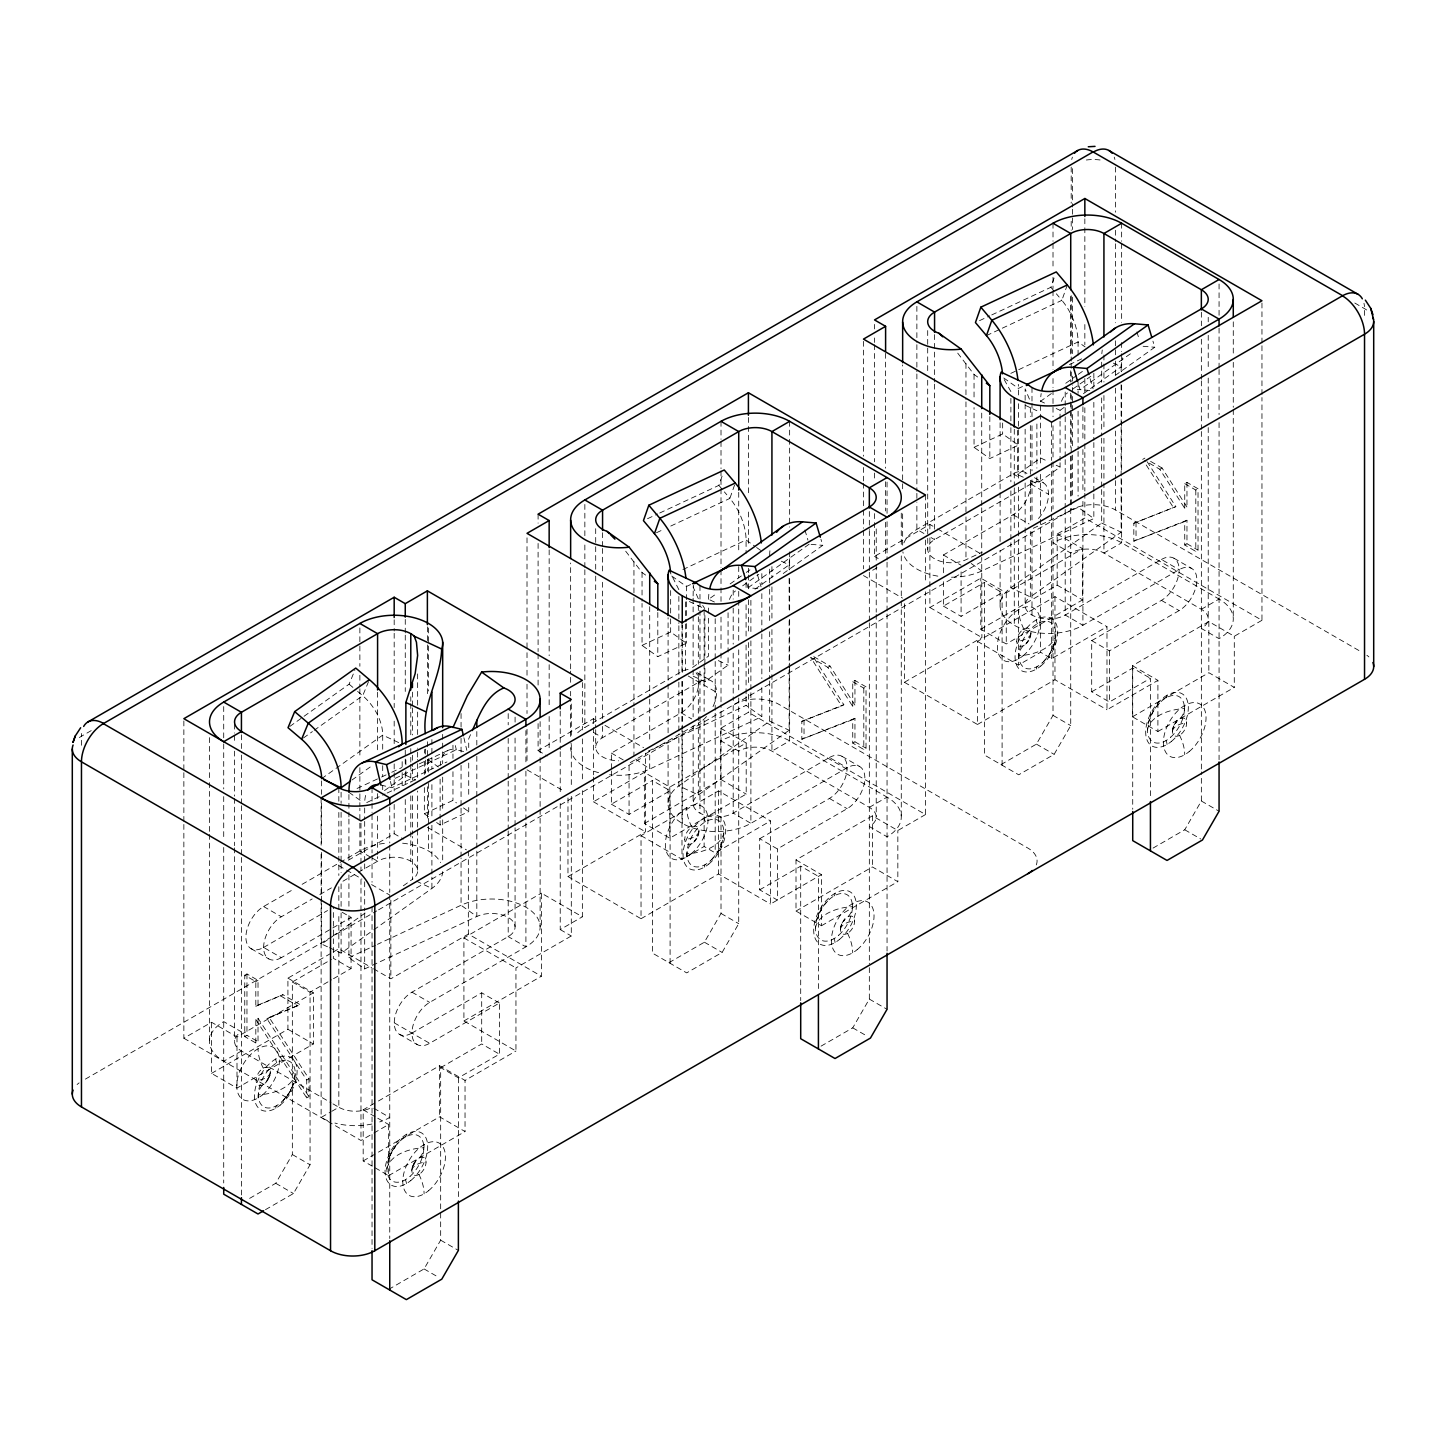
<?xml version="1.0" encoding="UTF-8"?>
<svg xmlns="http://www.w3.org/2000/svg" width="1446" height="1446" viewBox="0 0 1446 1446"><rect width="100%" height="100%" fill="white"/><g stroke="black" fill="none" stroke-linecap="round" stroke-linejoin="round"><path stroke-width="0.75" stroke-dasharray="5 3.75" d="M417.641 870.076L417.641 829.408M417.641 827.148L417.641 791.016M417.641 777.46L417.641 759.385M417.641 757.126L417.641 748.088M417.641 734.532L417.641 707.419M417.641 705.16L417.641 671.269M515.065 926.597L515.065 827.727M515.065 825.485L515.065 778.291M515.065 769.308L515.065 735.598M515.083 722.114L515.083 715.372M570.646 736.412L570.646 698.129M570.646 695.869L570.646 691.369M570.646 682.349L570.646 671.089M570.646 668.847L570.646 563M668.07 802.711L668.088 741.798M668.088 732.779L668.088 617.695M902.647 545.088L902.647 511.306M902.647 488.784L902.647 482.024M902.647 479.783L902.647 364.916M1000.09 604.627L1000.09 550.492M1000.09 541.473L1000.108 421.871M693.122 595.933L693.339 584.835M269.787 1075.697L265.793 1082.548L270.113 1074.794L269.046 1077.541M412.363 1166.904L416.34 1160.053L412.038 1167.808L413.104 1165.06M722.855 840.09L717.632 852.2L711.522 859.737M816.52 920.361L821.744 908.251L827.871 900.731M1054.857 642.024L1049.651 654.134L1043.524 661.653M1148.54 722.295L1153.763 710.185L1159.873 702.648M282.892 1100.804L290.031 1091.712L293.448 1083.831M388.703 1158.77L392.119 1150.889L399.241 1141.798M659.738 513.005L718.861 485.368L722.91 473.836M734.586 484.952L729.869 498.418A39.132 20.117 64.9 0 1 746.082 539.991L746.082 553.402M991.757 314.921L1050.88 287.284L1054.911 275.752M1067.275 284.97L1061.888 300.334A39.132 20.117 64.9 0 1 1078.083 341.925L1078.083 355.336M697.749 836.421L698.725 833.727L694.423 841.482L696.864 838.174M841.644 924.03L840.668 926.723L844.97 918.969L842.53 922.277M1029.751 638.355L1030.727 635.662L1026.425 643.416L1028.865 640.108M1173.646 725.964L1172.67 728.657L1176.972 720.903L1174.532 724.211M289.815 726.434L349.101 684.175L354.921 670.076M368.531 681.626L362.693 695.725L314.198 730.302M470.528 734.658L468.721 738.779L468.721 747.6M292.707 1086.036L286.561 1096.773M389.444 1156.565L395.589 1145.828M249.634 1198.373L275.734 1183.298L292.345 1154.541L292.345 981.997L331.405 959.439M265.486 1209.669L293.448 1193.528L310.059 1164.771L310.059 992.209L331.55 979.81M388.649 1289.398L424.076 1268.937L440.669 1240.18L440.669 1211.061M668.992 962.656L704.401 942.214L721.012 913.456L721.012 704.889M670.094 963.307L670.094 790.745L652.381 780.515L652.381 953.077L686.687 972.887L722.114 952.426L738.725 923.669L738.725 694.857M821.039 1046.145L852.742 1027.853L869.335 999.096L869.335 963.235M1000.993 764.591L1036.42 744.13L1053.013 715.372L1053.013 518.066M1002.096 765.223L1002.096 592.661L984.383 582.449L984.383 754.993L1018.707 774.803L1054.134 754.36L1070.727 725.603L1070.727 456.285M1153.058 848.079L1184.744 829.769L1201.355 801.012L1201.355 771.875M694.423 841.482L696.032 839.53M1026.57 643.217L1028.034 641.446M843.361 920.939L844.826 919.168M1175.363 722.855L1176.827 721.102M303.407 738.002L312.39 731.586M321.627 778.653L334.207 769.688M335.996 768.404L382.702 735.11L402.169 744.22M351.866 780.081L371.64 765.982M384.491 790.601L405.874 775.345L405.874 770.935M714.432 602.024L708.594 599.295L717.577 592.896M730.14 583.931L744.527 573.682M746.317 572.399L749.914 569.832M742.648 585.847L758.807 574.315M809.145 544.184L748.07 587.727A39.132 24.835 54.5 0 0 745.214 587.654M755.011 589.191L789.136 564.844A39.132 24.835 54.5 0 1 789.769 558.68M783.226 573.52L822.756 545.341L820.93 539.25M1051.387 393.547L1040.596 401.229L1040.578 465.341M1065.756 383.298L1076.529 375.617M1078.318 374.333L1083.723 370.483M1072.86 389.046L1090.826 376.249M1130.374 353.8L1080.072 389.661A39.132 24.835 54.5 0 0 1077.234 389.589M692.544 667.492L708.594 656.05L708.594 616.755M1060.063 419.051L1060.063 410.321L1065.449 406.489M1083.416 393.674L1121.138 366.778A39.132 24.835 54.5 0 1 1122.548 357.831M1115.227 375.436L1154.758 347.257L1152.932 341.166M327.465 946.787L321.627 944.057L330.7 937.586M332.526 936.285L365.205 912.986M403.344 885.802L412.435 879.313L412.435 836.457M693.212 676.204L704.889 681.662L728.061 665.16L728.061 654.243M329.417 947.69L341.093 953.167L371.965 931.152M373.791 929.85L431.902 888.422A48.531 28.016 0 0 0 442.693 871.595M1023.28 477.234L1017.424 474.487L1040.596 457.984L1048.386 461.617M1031.052 480.867L1036.89 483.597L1060.063 467.076L1060.063 462.72M769.67 680.921L769.67 721.156L678.861 785.883A48.531 28.016 0 0 0 684.103 824.347A48.531 28.016 0 0 0 750.89 823.334L847.139 767.772A25.052 14.46 -60 0 1 864.853 778.002A25.052 14.46 -60 0 1 847.139 808.676L777.406 848.929L759.692 838.716L759.692 889.832L777.406 900.063L777.406 848.929M789.136 669.896L789.136 730.248L698.328 794.993L678.861 785.883L678.861 734.008M1101.671 489.543L1101.671 523.072L1010.881 587.817A48.531 28.016 0 0 0 1016.122 626.263A48.531 28.016 0 0 0 1082.909 625.268L1179.141 569.688A25.052 14.46 -60 0 1 1196.854 579.918A25.052 14.46 -60 0 1 1179.141 610.592L1109.407 650.863L1091.694 640.632L1091.694 691.766L1109.407 701.997L1150.438 678.301L1150.438 799.313M1121.138 478.536L1121.138 532.182L1030.347 596.909L1010.881 587.817L1010.881 542.702M91.243 730.61L81.464 736.249A31.306 18.075 0 0 0 79.132 737.767M333.502 978.689L351.071 968.531L351.071 917.397L281.337 957.668L263.624 947.437A25.052 14.46 -60 0 1 245.91 937.225A25.052 14.46 -60 0 1 263.624 906.534L294.424 888.766M302.124 884.319L359.873 850.971A48.531 28.016 0 0 1 385.757 843.199M1026.949 473.529A25.052 14.46 -60 0 0 1013.104 473.836L916.872 529.399A48.531 28.016 0 0 0 903.172 545.124M348.378 860.171L394.18 833.727L403.416 839.042M538.093 723.615L538.093 750.637L593.438 718.68L597.288 720.903M874.523 522.621L874.523 556.403L929.886 524.446L935.652 527.772M577.695 732.742A48.531 28.016 0 0 1 584.853 727.465L681.102 671.902A25.052 14.46 -60 0 1 688.784 669.498M872.679 570.248L878.228 567.049M281.337 957.668A25.052 14.46 -60 0 1 263.624 947.437A25.052 14.46 -60 0 1 281.337 916.764L312.137 898.978M319.837 894.532L331.387 887.88M342.937 881.21L356.403 873.42M358.337 872.318L377.587 861.201A23.479 13.556 0 0 1 409.887 860.713A23.479 13.556 0 0 1 412.435 879.313M1038.499 518.499A25.052 14.46 -60 0 0 1048.079 489.995A25.052 14.46 -60 0 0 1030.817 484.049L934.568 539.629A23.479 13.556 0 0 0 933.736 558.283A23.479 13.556 0 0 0 965.964 559.747L982.268 552.119M263.624 947.437L327.555 910.528M943.37 572.779L943.37 554.993L1013.104 514.74A25.052 14.46 -60 0 0 1030.365 479.765L1030.347 522.476M611.369 768.639L611.369 753.077L681.102 712.806A25.052 14.46 -60 0 0 696.592 693.303A25.052 14.46 -60 0 0 696.086 672.824M244.754 975.237L246.959 973.953L258.021 980.352L258.021 1005.042L255.815 1006.308L255.815 981.617L244.754 975.237L244.754 1036.583L255.815 1042.982L258.021 1041.698L258.021 1018.219L255.815 1019.484L255.815 1042.982M1142.683 459.376L1144.889 458.093M85.386 1079.114L376.737 910.908M378.563 909.841L1072.426 509.245M255.815 981.617L258.021 980.352M1159.837 469.281L1162.06 467.998L1186.967 507.076L1184.744 508.341L1159.837 469.281L1144.581 460.479M183.859 824.455L183.859 1038.228L211.532 1022.25L236.999 1036.945L313.384 992.86L313.384 1043.976L236.999 1088.079L211.532 1073.384L211.532 1022.25M211.532 1073.384L287.917 1029.281L287.917 978.147L331.297 953.113M333.176 952.028L338.834 948.757L371.586 967.663M593.438 777.062L593.438 801.771L644.356 772.363L669.805 787.076L746.19 742.973L746.19 794.107L669.805 838.192L644.356 823.497L644.356 772.363M644.356 823.497L720.741 779.394L720.741 728.278L748.413 712.3L925.512 814.55L925.512 591.757M929.886 589.552L929.886 607.519L980.804 578.129L1006.253 592.824L1082.638 548.721L1082.638 599.855L1006.253 643.958L980.804 629.245L980.804 578.129M980.804 629.245L1057.171 585.16L1057.171 534.026L1084.843 518.048L1261.96 620.298L1261.96 397.523M827.835 667.347L830.04 666.082L854.948 705.142L852.742 706.425L827.835 667.347L810.682 657.442L841.608 705.991L843.831 704.708L812.887 656.159L830.04 666.082M943.37 581.672L943.37 606.127L984.383 582.449M611.369 770.863L611.369 804.193L652.381 780.515M255.815 1006.308L282.928 994.721L300.099 1004.627L266.932 1018.725L306.733 1080.017L306.733 1097.912L308.956 1096.628L308.956 1078.734L269.155 1017.442L266.932 1018.725M1184.744 508.341L1184.744 483.651L1186.967 482.386L1198.029 488.766L1198.029 550.131L1195.806 551.396L1184.744 545.015L1184.744 521.518L1186.967 520.253L1186.967 543.732L1198.029 550.131M943.37 606.127L961.084 616.358L1002.096 592.661M852.742 706.425L852.742 681.735L854.948 680.451L866.027 686.85L866.027 748.197L863.804 749.48L852.742 743.081L852.742 719.602L854.948 718.319L854.948 741.798L866.027 748.197M611.369 804.193L629.064 814.423L670.094 790.745M244.754 1036.583L246.959 1035.318L258.021 1041.698M1184.744 521.518L1133.827 541.147L1133.827 523.253L1175.833 506.642L1147.274 461.834M1184.744 483.651L1195.806 490.049L1198.029 488.766M852.742 719.602L801.825 739.231L801.825 721.337L843.831 704.708M1133.827 523.253L1175.833 506.642M852.742 681.735L863.804 688.115L866.027 686.85M241.428 1051.007L223.714 1061.237A48.531 28.016 0 0 1 223.714 1021.617L241.428 1031.848A23.479 13.556 0 0 0 241.428 1051.007L331.044 1102.756M1133.827 541.147L1186.967 520.253M801.825 739.231L854.948 718.319M373.52 968.784L390.854 978.797L468.341 934.062L541.4 976.231L541.4 893.158L582.358 916.8L582.358 790.691M567.971 797.957L567.971 876.547L645.458 831.812L645.458 753.203M904.419 603.705L904.419 682.295L981.906 637.559L981.726 557.451M571.297 796.348L571.297 935.978L515.951 967.934L515.951 1051.007L463.913 1020.966L463.913 937.894L541.4 893.158M567.971 876.547L641.03 918.716L641.03 835.643L718.517 790.908L770.537 820.93L770.537 904.021L821.473 874.631L821.473 925.747L796.005 911.052L796.005 859.918L872.39 815.833L897.839 830.528L925.512 814.55M904.419 682.295L977.478 724.482L977.478 641.391L1054.965 596.656L1106.985 626.696L1106.985 709.769L1157.903 680.379L1157.903 731.513L1132.453 716.8L1132.453 665.684L1208.838 621.581L1234.288 636.276L1261.96 620.298M1184.744 545.015L1186.967 543.732M440.669 1208.82L440.669 1067.636L458.382 1077.848L499.412 1054.17L499.412 1003.036L429.661 1043.307A25.052 14.46 -60 0 1 411.965 1033.077A25.052 14.46 -60 0 1 394.252 1022.846A25.052 14.46 -60 0 1 411.965 992.173L508.197 936.61A23.479 13.556 0 0 0 509.046 917.957A23.479 13.556 0 0 0 476.819 916.493L364.681 968.91L348.92 957.686L348.92 912.968M1091.694 640.632L1161.445 600.379A25.052 14.46 -60 0 0 1179.141 569.688L1161.445 559.475L1065.196 615.038A23.479 13.556 0 0 1 1032.878 615.526A23.479 13.556 0 0 1 1030.347 596.909L1030.347 531.513M852.742 743.081L854.948 741.798M759.692 838.716L829.426 798.445A25.052 14.46 -60 0 0 847.139 767.772L829.426 757.541L733.194 813.104A23.479 13.556 0 0 1 700.876 813.592A23.479 13.556 0 0 1 698.328 794.993L698.328 722.819M499.412 1003.036L481.699 992.824L411.965 1033.077A25.052 14.46 -60 0 1 429.661 1002.403L525.91 946.841A48.531 28.016 0 0 0 527.663 908.287A48.531 28.016 0 0 0 461.057 905.25L377.46 944.328M560.217 803.47L560.217 929.579L582.358 916.8M641.03 835.643L681.988 859.285L704.13 846.506L715.192 852.887L770.537 820.93M977.478 641.391L1018.436 665.033L1040.578 652.254L1051.64 658.653L1106.985 626.696M306.733 1080.017L308.956 1078.734M463.913 1020.966L541.4 976.231M641.03 918.716L718.517 873.98L770.537 904.021M977.478 724.482L1054.965 679.747L1106.985 709.769M321.12 899.195L321.12 1117.469L329.977 1112.372M331.749 1111.341L338.834 1107.256A23.479 13.556 0 0 0 372.038 1107.256M1201.355 609.29L1219.068 599.06A48.531 28.016 0 0 1 1219.068 638.68L1201.355 628.45A23.479 13.556 0 0 0 1201.355 609.29L1103.931 553.041A23.479 13.556 0 0 0 1070.727 553.041L1053.013 542.81A48.531 28.016 0 0 1 1121.644 542.81L1219.068 599.06M869.335 807.356L887.049 797.126A48.531 28.016 0 0 1 887.049 836.764L869.335 826.534A23.479 13.556 0 0 0 869.335 807.356L771.929 751.125A23.479 13.556 0 0 0 738.725 751.125L721.012 740.894A48.531 28.016 0 0 1 789.643 740.894L887.049 797.126M372.273 1166.181L363.181 1160.939L363.181 1109.805L376.556 1102.087M378.472 1100.984L439.566 1065.72L465.034 1080.415L515.951 1051.007M440.669 1067.636L481.699 1043.94L499.412 1054.17M1091.694 691.766L1132.724 668.088L1150.438 678.301M759.692 889.832L800.704 866.154L818.418 876.384L818.418 990.673M183.859 1038.228L360.976 1140.478L372.038 1134.098M373.881 1133.031L388.649 1124.5L388.649 1175.634L374.098 1167.229M363.181 1160.939L376.556 1153.221M378.472 1152.119L439.566 1116.836L465.034 1131.531L465.034 1080.415M796.005 911.052L872.39 866.949L897.839 881.662L897.839 830.528M1132.453 716.8L1208.838 672.715L1234.288 687.41L1234.288 636.276M388.649 1175.634L465.034 1131.531M821.473 925.747L897.839 881.662M1157.903 731.513L1234.288 687.41M979.52 320.651L989.715 315.879M986.461 335.599L1061.888 300.334L1056.375 293.809M647.519 518.716L657.713 513.963M656.484 532.724L662.593 529.869M670.763 526.055L729.869 498.418L724.374 491.893M1010.808 373.375L1078.083 341.925L1085.096 346.913M1022.503 386.516L1018.418 388.432L1002.656 377.189M1069.389 364.591L1081.626 358.879M682.892 569.543L746.082 539.991L754.83 546.245M974.044 447.32L1002.656 433.945L1018.418 445.169L989.823 458.545L974.044 447.32L974.044 407.573M690.501 584.6L686.416 586.498L670.655 575.255M642.042 645.386L670.655 632.01L686.416 643.253L657.803 656.629L642.042 645.386L642.042 603.434M357.072 788.468L379.503 777.984M381.545 777.026L389.697 773.212M391.739 772.272L401.934 767.501M419.304 763.868L447.844 750.51M395.156 778.364L456.321 749.787L463.66 751.54M380.894 785.051L391.902 787.69L446.941 761.952M366.724 802.566L385.07 793.981M387.112 793.041L415.653 779.683M1033.239 528.296L1078.083 507.311L1093.845 518.554L981.726 570.989A48.531 28.016 0 0 1 949.299 577.207M424.347 787.564L424.347 813.773L452.959 800.397L456.466 802.892M436.602 822.503L440.108 824.997L468.721 811.622L468.721 805.006M648.224 751.143L746.082 705.395L761.843 716.638L649.706 769.055A48.531 28.016 0 0 1 609.597 774.749M348.92 957.686L375.418 945.286M258.021 1005.042L282.928 994.721M269.155 1017.442L300.099 1004.627M801.825 721.337L841.608 705.991M1143.099 346.281L1154.758 347.257M1089.796 390.474L1080.072 389.661L1078.264 383.57M811.098 544.347L822.756 545.341M757.776 588.558L748.07 587.727L746.244 581.635M1113.366 363.145L1121.138 366.778L1121.138 371.242M1044.5 403.054L1040.596 401.229A64.184 40.723 54.5 0 1 1041.174 393.529M1056.176 408.513L1060.063 410.321M1025.214 405.278L1036.89 410.736M1056.176 465.25L1060.063 467.076M1101.671 523.072L1121.138 532.182M781.346 561.211L789.136 564.844L789.136 569.326M689.308 601.536L704.889 608.82L702.702 605.458M718.319 660.605L728.061 665.16M769.67 721.156L789.136 730.248M405.874 775.345L415.617 779.9M416.321 881.138L431.902 888.422L431.902 877.144M1354.794 303.027L1364.536 308.649A31.306 18.075 0 0 1 1366.868 310.149M1150.618 461.401L1162.06 467.998M1071.197 455.833L1071.197 509.968A31.306 18.075 0 0 1 1115.462 509.968L1360.632 651.513M1034.486 477.704L1043.343 482.819M1173.953 558.228L1191.667 568.459M1013.104 473.836L1020.189 477.921M1030.817 484.049L1048.531 494.279M1057.171 534.026L1082.638 548.721M1013.104 514.74L1029.046 523.94M1161.445 600.379L1179.141 610.592M1057.171 585.16L1082.638 599.855M937.586 528.893L979.972 553.366M923.94 533.484L916.872 529.399L916.872 504.618M931.025 537.569L934.568 539.629L934.568 535.11M943.37 554.993L961.084 565.223M1132.453 665.684L1157.903 680.379M874.523 556.403L878.228 558.518M929.886 607.519L981.906 637.559M863.461 575.562L902.467 598.084M1053.013 715.372L1070.727 725.603M1201.355 801.012L1219.068 811.242M1036.42 744.13L1054.134 754.36M1184.744 829.769L1200.686 838.969M697.171 672.715L711.342 680.885M841.952 756.312L859.665 766.525M688.188 675.987L716.511 692.363M720.741 728.278L746.19 742.973M681.102 712.806L691.73 718.951M829.426 798.445L847.139 808.676M720.741 779.394L746.19 794.107M604.988 725.35L643.542 747.6M593.71 732.58L602.566 737.695L698.816 682.132A25.052 14.46 -60 0 1 714.758 684.5A25.052 14.46 -60 0 1 712.661 707.347M611.369 753.077L625.522 761.247M796.005 859.918L821.473 874.631M538.093 750.637L547.311 755.969M593.438 801.771L645.458 831.812M527.013 769.814L564.067 791.197M721.012 913.456L738.725 923.669M869.335 999.096L887.049 1009.308M704.401 942.214L722.114 952.426M852.742 1027.853L866.913 1036.023M427.383 827.329L466.407 849.85M560.217 929.579L571.297 935.978M370.501 857.116L359.873 850.971L359.873 808.169M372.273 858.129L377.587 861.201L377.587 856.701M338.834 865.666L344.618 869.01M346.552 870.13L361.952 879.023M371.586 884.591L388.938 894.604M463.913 937.894L515.951 967.934M342.214 912.299L351.071 917.397M263.624 906.534L281.337 916.764M411.965 992.173L429.661 1002.403M351.071 968.531L333.357 958.3L333.357 907.184M394.252 1022.846L429.661 1043.307M251.098 948.684L268.811 958.915M399.439 1034.324L417.153 1044.554M287.917 978.147L313.384 992.86M292.345 981.997L310.059 992.209M280.723 996.005L297.876 1005.91M287.917 1029.281L313.384 1043.976M373.809 1108.269L389.751 1117.469A48.531 28.016 0 0 1 379.702 1121.933M363.181 1109.805L375.924 1117.162M377.731 1118.21L388.649 1124.5M332.996 1103.876L338.834 1107.256L338.834 912.824M292.345 1154.541L310.059 1164.771M440.669 1240.18L458.382 1250.41M275.734 1183.298L293.448 1193.528M424.076 1268.937L438.246 1277.125M957.722 353.131L974.044 374.46L979.303 378.201M971.206 563.488L981.726 570.989M756.583 547.492L761.843 551.233M625.702 551.215L642.042 572.526L647.302 576.267M635.698 759.06L649.706 769.055L649.706 751.016M427.853 759.512L438.355 766.995M463.461 807.88L468.721 811.622M424.347 813.773L429.607 817.514M348.92 792.281L362.928 802.277M349.101 684.175L355.897 689.941M357.596 691.387L362.693 695.725A39.132 24.835 54.5 0 1 382.702 735.11L382.702 750.384M1050.88 287.284L1055.002 292.182M718.861 485.368L723 490.248M258.021 1018.219L308.956 1096.628M255.815 1019.484L306.733 1097.912M1146.244 464.979L1173.628 507.908M1010.881 391.577L1003.199 377.768M678.861 589.661L669.1 570.23M1029.444 399.15L1025.142 388.884L1025.142 420.244M698.328 598.752L693.122 586.968M1136.918 331.893L1139.34 340.009M1090.049 378.635L1093.068 388.775M804.916 529.977L807.934 540.117M757.433 574.677L761.066 586.859M463.895 737.749L466.841 750.329M455.345 745.594L456.321 749.787A39.132 20.117 64.9 0 0 440.235 765.097M390.438 781.4L391.902 787.69M1364.536 315.409L1364.536 308.649A31.306 18.075 -60 0 0 1363.976 303.28M1261.96 303.009L1261.96 343.515M1261.96 345.757L1261.96 395.264M1233.275 321.825L1233.275 353.33M1233.275 362.331L1233.275 407.338M1233.275 409.579L1233.275 618.87M1219.068 284.012L1219.068 315.517M1219.068 328.134L1219.068 368.64M1219.068 369.525L1219.068 414.532M1219.068 422.648L1219.068 759.692M1208.838 621.581L1208.838 672.715M1208.223 317.325L1208.223 321.825M1208.223 335.327L1208.223 369.073M1208.223 378.075L1208.223 418.581M1208.223 427.582L1208.223 618.87M1201.355 312.246L1201.355 325.748M1201.355 339.25L1201.355 379.756M1201.355 380.913L1201.355 429.263M1201.355 431.504L1201.355 769.634M1195.806 490.049L1195.806 551.396M1186.967 482.386L1186.967 507.076M1136.032 521.97L1136.032 539.864M1132.724 668.088L1132.724 809.272M1121.644 223.262L1121.644 241.265M1121.644 243.524L1121.644 322.277M1121.644 342.539L1121.644 351.541M1121.644 353.782L1121.644 371.785M1121.644 385.287L1121.644 419.051M1121.644 421.292L1121.644 470.8M1121.644 479.801L1121.644 542.81L1103.931 553.041L1103.931 483.289M1121.138 384.654L1121.138 424.889M1121.138 427.13L1121.138 476.294M1115.462 167.103L1115.462 212.219M1115.462 230.257L1115.462 241.536M1115.462 243.796L1115.462 322.747M1115.462 340.786L1115.462 347.546M1115.462 349.805L1115.462 358.825M1115.462 361.084L1115.462 376.882M1115.462 388.161L1115.462 421.997M1115.462 431.016L1115.462 478.391M1115.462 480.632L1115.462 509.968M1109.407 650.863L1109.407 701.997M1103.931 355.011L1103.931 361.771M1103.931 364.012L1103.931 382.015M1103.931 395.517L1103.931 429.281M1103.931 438.283L1103.931 481.03M1101.671 362.151L1101.671 368.857M1101.671 371.08L1101.671 382.268M1101.671 397.903L1101.671 435.915M1101.671 438.138L1101.671 487.32M1093.845 373.267L1093.845 388.92M1093.845 402.331L1093.845 440.325M1093.845 442.566L1093.845 491.73M1093.845 493.972L1093.845 518.554M1084.843 218.762L1084.843 225.504M1084.843 227.763L1084.843 306.516M1084.843 324.519L1084.843 344.781M1084.843 378.527L1084.843 392.029M1084.843 407.79L1084.843 441.536M1084.843 443.795L1084.843 491.044M1084.843 493.303L1084.843 518.048M1082.909 406.76L1082.909 440.542M1082.909 449.543L1082.909 492.345M1082.909 501.364L1082.909 625.268L1065.196 615.038L1065.196 509.155M1078.083 382.16L1078.083 393.33M1078.083 411.206L1078.083 449.2M1078.083 451.441L1078.083 496.141M1072.426 168.64L1072.426 206.995M1072.426 209.236L1072.426 229.553M1072.426 297.207L1072.426 353.601M1072.426 376.159L1072.426 385.178M1072.426 387.438L1072.426 394.216M1072.426 396.457L1072.426 403.235M1072.426 405.495L1072.426 412.255M1072.426 414.514L1072.426 446.091M1072.426 455.11L1072.426 497.966M1071.197 167.103L1071.197 203.199M1071.197 221.238L1071.197 230.257M1071.197 295.671L1071.197 361.084M1071.197 363.344L1071.197 381.383M1071.197 394.921L1071.197 453.574M1070.727 296.502L1070.727 355.011M1070.727 370.772L1070.727 382.015M1070.727 393.276L1070.727 447.284M1065.196 392.029L1065.196 405.531M1065.196 407.79L1065.196 414.55M1065.196 416.791L1065.196 457.352M1065.196 459.593L1065.196 506.913M1060.063 421.238L1060.063 460.533M1054.965 596.656L1054.965 679.747M1053.013 223.262L1053.013 241.265M1053.013 243.524L1053.013 268.269M1053.013 277.271L1053.013 288.531M1053.013 290.773L1053.013 369.543M1053.013 378.545L1053.013 387.546M1053.013 389.787L1053.013 416.791M1053.013 425.793L1053.013 459.557M1053.013 461.798L1053.013 509.064M1051.64 422.178L1051.64 460.461M1051.64 462.72L1051.64 512.264M1051.64 514.523L1051.64 658.653M1040.578 474.342L1040.578 517.126M1040.578 519.385L1040.578 652.254M1036.89 423.985L1036.89 468.143M1036.89 476.981L1036.89 483.597M1031.992 387.51L1031.992 401.03M1031.992 403.289L1031.992 416.791M1031.992 425.811L1031.992 470.872M1031.992 479.873L1031.992 522.675M1031.992 531.694L1031.992 615.038M1030.347 407.447L1030.347 416.466M1030.347 425.486L1030.347 477.379M1025.142 429.209L1025.142 473.999M1025.142 482.964L1025.142 525.531M1025.142 527.772L1025.142 606.163M1018.418 394.975L1018.418 388.432A64.184 32.987 64.9 0 0 1018.309 384.347M1018.418 403.705L1018.436 478.12M1018.436 487.121L1018.436 665.033M1017.424 430.348L1017.424 474.487M1014.279 429.281L1014.279 485.603M1014.279 487.844L1014.279 530.646M1014.279 539.665L1014.279 625.268M1010.881 398.355L1010.881 425.413M1010.881 427.673L1010.881 481.807M1010.881 490.827L1010.881 540.442M1006.253 592.824L1006.253 643.958M1002.656 423.027L1002.656 433.945M989.823 416.611L989.823 458.545M981.726 413.086L981.726 505.576M981.726 507.817L981.726 555.192M974.044 374.46L974.044 398.735M965.964 363.506L965.964 399.602M965.964 401.861L965.964 514.631M965.964 516.891L965.964 559.747M961.084 571.893L961.084 616.358M934.568 334.622L934.568 381.943M934.568 384.184L934.568 532.869M929.886 524.446L929.886 528.929M929.886 537.912L929.886 587.311M927.699 330.574L927.699 371.224M927.699 380.262L927.717 536.086M927.717 538.346L927.717 549.643M925.512 495.002L925.512 531.007M925.512 540.009L925.512 582.756M916.872 306.389L916.872 342.431M916.872 344.672L916.872 371.712M916.872 373.954L916.872 491.098M916.872 493.357L916.872 502.358M901.274 513.149L901.274 546.895M901.274 555.897L901.274 598.662M901.274 600.903L901.274 816.936M887.049 482.078L887.049 513.583M887.049 521.699L887.049 559.964M887.049 562.205L887.049 612.598M887.049 613.972L887.049 951.052M885.603 353.348L885.603 468.197M885.603 481.717L885.603 510.98M885.603 522.241L885.603 556.023M876.222 528.893L876.222 562.657M876.222 564.898L876.222 612.164M876.222 614.405L876.222 816.936M874.523 324.428L874.523 328.929M874.523 337.948L874.523 342.449M874.523 344.708L874.523 461.798M874.523 473.059L874.523 479.819M874.523 513.601L874.523 520.361M872.39 815.833L872.39 866.949M869.335 511.486L869.335 529.489M869.335 530.574L869.335 571.08M869.335 572.236L869.335 621.744M869.335 622.828L869.335 960.994M863.804 688.115L863.804 749.48M863.461 341.346L863.461 456.213M863.461 467.474L863.461 480.976M863.461 483.235L863.461 507.998M863.461 510.257L863.461 528.278M863.461 530.519L863.461 568.802M854.948 680.451L854.948 705.142M804.03 720.054L804.03 737.948M800.704 866.154L800.704 1000.614M789.643 421.346L789.643 437.09M789.643 439.349L789.643 527.103M789.643 551.866L789.643 569.869M789.643 578.87L789.643 610.375M789.643 619.376L789.643 664.383M789.643 666.624L789.643 740.894L771.929 751.125L771.929 674.613M789.136 578.255L789.136 611.785M789.136 620.732L789.136 667.672M771.929 566.597L771.929 577.84M771.929 586.841L771.929 620.605M771.929 629.606L771.929 672.354M769.67 569.164L769.67 587.04M769.67 589.281L769.67 622.81M769.67 631.739L769.67 678.68M761.843 573.592L761.843 584.762M761.843 593.691L761.843 631.703M761.843 633.926L761.843 678.626M761.843 687.573L761.843 716.638M750.89 600.325L750.89 631.866M750.89 640.867L750.89 690.429M750.89 692.688L750.89 823.334L733.194 813.104L733.194 702.72M748.413 417.496L748.413 424.256M748.413 426.498L748.413 496.267M748.413 512.011L748.413 545.775M748.413 568.278L748.413 572.779M748.413 575.02L748.413 590.781M748.413 599.783L748.413 633.529M748.413 642.53L748.413 685.296M748.413 694.297L748.413 712.3M746.082 582.467L746.082 589.173M746.082 604.808L746.082 636.113M746.082 645.043L746.082 694.225M746.082 696.448L746.082 705.395M738.725 492.327L738.725 553.095M738.725 566.597L738.725 577.84M738.725 591.342L738.725 598.102M738.725 600.343L738.725 640.849M738.725 649.85L738.725 692.616M733.194 590.095L733.194 599.114M733.194 608.115L733.194 644.157M733.194 653.176L733.194 700.479M728.061 612.761L728.061 652.056M721.012 421.346L721.012 439.349M721.012 441.59L721.012 468.594M721.012 470.854L721.012 486.597M721.012 488.856L721.012 567.609M721.012 569.869L721.012 585.612M721.012 587.871L721.012 601.373M721.012 617.117L721.012 650.881M721.012 653.122L721.012 702.629M718.517 790.908L718.517 873.98M715.192 618.671L715.192 659.213M715.192 661.473L715.192 711.016M715.192 713.258L715.192 852.887M708.594 608.025L708.594 614.586M704.889 615.436L704.889 666.208M704.889 668.432L704.889 681.662M704.13 610.031L704.13 661.834M704.13 664.076L704.13 711.378M704.13 720.379L704.13 846.506M699.972 585.594L699.972 599.114M699.972 601.355L699.972 608.115M699.972 610.375L699.972 662.178M699.972 671.197L699.972 713.999M699.972 716.24L699.972 813.104M698.328 605.513L698.328 614.55M698.328 616.791L698.328 664.166M698.328 673.185L698.328 720.56M693.122 598.156L693.122 613.845M693.122 616.086L693.122 667.6M693.122 669.841L693.122 716.873M693.122 725.838L693.14 804.229M686.416 599.602L686.416 586.498A64.184 32.987 64.9 0 0 686.29 582.413M686.416 601.771L686.416 621.419M686.416 623.606L686.416 643.253M685.422 601.916L685.422 621.798M685.422 624.003L685.422 670.366M682.259 625.106L682.259 672.408M682.259 681.409L682.259 728.73M682.259 730.971L682.259 823.334M681.988 622.81L681.988 672.354M681.988 681.373L681.988 724.157M681.988 726.416L681.988 859.285M678.861 596.421L678.861 623.479M678.861 625.738L678.861 679.873M678.861 682.132L678.861 731.748M670.655 590.546L670.655 616.737M670.655 618.906L670.655 632.01M669.805 787.076L669.805 838.192M657.803 612.471L657.803 656.629M649.706 606.651L649.706 696.882M649.706 699.141L649.706 741.997M642.042 572.526L642.042 601.229M633.944 561.59L633.944 595.409M633.944 597.668L633.944 705.937M633.944 708.197L633.944 755.571M629.064 814.423L629.064 763.289L698.816 723.036A25.052 14.46 -60 0 0 700.786 721.753M602.566 532.706L602.566 546.226M602.566 548.468L602.566 573.249M602.566 582.268L602.566 724.175M602.566 726.434L602.566 737.695A23.479 13.556 0 0 0 597.379 752.336A23.479 13.556 0 0 0 618.689 760.831M595.698 528.658L595.698 544.455M595.698 546.715L595.698 573.827M595.698 576.086L595.698 727.392M595.698 729.652L595.698 747.727M593.438 718.68L593.438 725.422M593.438 727.663L593.438 774.821M584.853 504.455L584.853 535.996M584.853 544.997L584.853 567.537M584.853 569.778L584.853 727.465M582.358 682.584L582.358 729.887M582.358 738.888L582.358 781.671M571.297 704.003L571.297 735.544M571.297 744.545L571.297 787.347M560.217 711.125L560.217 749.426M560.217 751.667L560.217 794.45M549.155 549.841L549.155 655.689M549.155 664.69L549.155 707.492M549.155 716.493L549.155 750.275M540.117 721.59L540.117 755.39M540.117 757.65L540.117 807.23M540.117 809.471L540.117 926.633M538.093 514.18L538.093 523.181M538.093 543.443L538.093 651.55M538.093 653.791L538.093 685.332M527.013 537.84L527.013 650.447M527.013 652.706L527.013 675.228M527.013 684.229L527.013 713.511M527.013 729.272L527.013 763.054M525.91 730.591L525.91 762.114M525.91 771.134L525.91 820.695M525.91 822.937L525.91 946.841L508.197 936.61L508.197 830.745M508.197 713.601L508.197 724.862M508.197 738.382L508.197 778.924M508.197 781.183L508.197 828.486M481.699 992.824L481.699 1043.94M476.819 731.531L476.819 745.07M476.819 756.348L476.819 796.945M476.819 799.204L476.819 848.82M476.819 851.079L476.819 916.493L461.057 905.25L461.057 857.894M468.721 763.054L468.721 796.168M468.341 850.971L468.341 934.062M461.057 713.529L461.057 727.067M461.057 738.346L461.057 754.125M461.057 765.404L461.057 806M461.057 808.26L461.057 855.634M458.382 1077.848L458.382 1198.861M452.959 745.196L452.959 758.445M452.959 771.694L452.959 800.397M442.675 734.369L442.675 763.651M442.675 777.117L442.693 810.881M442.693 819.864L442.693 862.611M440.108 779.159L440.108 818.454M440.108 820.641L440.108 824.997M439.566 1065.72L439.566 1116.836M431.902 739.557L431.902 755.336M431.902 757.596L431.902 768.874M431.902 784.654L431.902 816.249M431.902 825.268L431.902 874.884M428.504 627.962L428.504 643.723M428.504 645.982L428.504 691.043M428.504 758.608L428.504 772.128M428.504 783.389L428.504 823.949M428.504 826.19L428.504 850.971M427.383 626.895L427.383 642.657M427.383 644.916L427.383 696.701M427.383 741.744L427.383 757.523M427.383 759.765L427.383 771.025M427.383 786.787L427.383 820.569M425.341 749.118L425.341 757.957M425.341 760.162L425.341 773.411M424.347 761.373L424.347 774.478M412.435 692.11L412.435 705.63M412.435 707.889L412.435 734.966M412.435 755.264L412.435 766.543M412.435 768.802L412.435 780.081M412.435 795.86L412.435 834.215M410.791 696.755L410.791 701.256M410.791 703.515L410.791 737.297M410.791 748.576L410.791 762.078M410.791 764.338L410.791 782.358M410.791 795.878L410.791 829.661M410.791 831.92L410.791 861.201M405.874 759.891L405.874 768.73M405.26 619.412L405.26 632.914M405.26 635.174L405.26 691.477M405.26 750.022L405.26 756.782M405.26 759.042L405.26 763.542M405.26 772.544L405.26 783.804M405.26 799.566L405.26 833.348M402.169 761.681L402.169 770.411M402.169 772.58L402.169 785.684M394.18 619.774L394.18 631.034M394.18 633.294L394.18 707.6M394.18 721.12L394.18 743.642M394.18 763.904L394.18 777.424M394.18 779.665L394.18 790.926M394.18 804.446L394.18 833.727M390.854 900.207L390.854 978.797M389.751 806.922L389.751 842.928M389.751 845.187L389.751 892.435M389.751 894.694L389.751 1238.499M382.702 765.675L382.702 776.592M382.702 785.323L382.702 789.679M377.587 692.254L377.587 753.077M377.587 793.619L377.587 800.379M377.587 816.14L377.587 854.441M372.038 787.709L372.038 801.211M372.038 803.452L372.038 812.453M372.038 814.713L372.038 852.959M372.038 855.219L372.038 882.223M372.038 906.967L372.038 1248.44M364.681 807.989L364.681 819.159M364.681 821.4L364.681 861.635M364.681 863.858L364.681 870.564M364.681 881.753L364.681 910.799M364.681 913.041L364.681 968.91M360.976 823.19L360.976 870.438M360.976 879.439L360.976 910.944M360.976 913.203L360.976 1140.478M359.873 627.962L359.873 643.723M359.873 645.982L359.873 666.263M359.873 675.264L359.873 686.525M359.873 688.784L359.873 758.608M359.873 767.627L359.873 805.928M348.92 794.523L348.92 816.863M348.92 819.105L348.92 861.563M348.92 874.975L348.92 910.745M341.093 792.227L341.093 803.398M341.093 812.345L341.093 861.527M341.093 863.75L341.093 872.697M341.093 883.868L341.093 910.691M341.093 912.932L341.093 953.167M338.834 787.709L338.834 801.211M338.834 812.453L338.834 875.463M338.834 886.723L338.834 910.582M321.627 780.894L321.627 794.306M321.627 803.253L321.627 843.47M321.627 852.417L321.627 901.599M321.627 903.822L321.627 944.057M321.12 797.921L321.12 845.187M321.12 854.188L321.12 896.936M246.959 973.953L246.959 1035.318M241.428 734.785L241.428 752.788M241.428 755.047L241.428 803.47M241.428 805.729L241.428 856.303M241.428 857.478L241.428 1197.668M236.999 1036.945L236.999 1088.079M234.541 724.121L234.541 733.122M234.541 735.381L234.541 742.123M234.541 751.125L234.541 796.131M234.541 798.391L234.541 845.639M234.541 847.898L234.541 1041.427M223.714 706.57L223.714 742.575M223.714 743.931L223.714 788.938M223.714 796.583L223.714 839.331M223.714 847.446L223.714 1182.973M209.507 737.623L209.507 780.388M209.507 782.629L209.507 832.137M209.507 834.396L209.507 1041.427M183.859 720.939L183.859 770.447M183.859 772.688L183.859 822.196M81.464 745.286L81.464 736.249A31.306 18.075 60 0 1 81.609 733.465M729.471 599.457A39.132 24.835 54.5 0 1 735.454 590.962M708.594 599.295A64.184 40.723 54.5 0 1 709.173 591.595M769.67 555.752A64.184 40.723 54.5 0 1 770.248 548.052M723.886 832.444A40.705 23.498 0 0 1 686.94 853.791M704.383 867.148A6.254 3.615 60 0 1 705.413 864.455M705.413 821.78A6.254 3.615 60 0 1 704.383 817.912M686.669 856.918A31.306 18.075 60 0 1 691.839 843.488M691.839 827.076A31.306 18.075 60 0 1 686.669 807.681M698.942 831.179A15.653 9.038 0 0 1 684.735 839.385M815.49 928.007A40.705 23.498 0 0 1 852.453 906.678M835.011 893.321A6.254 3.615 60 0 1 833.962 895.996M833.962 938.671A6.254 3.615 60 0 1 835.011 942.557M847.555 933.393A31.306 18.075 60 0 1 852.706 952.787M852.706 903.533A31.306 18.075 60 0 1 847.555 916.981M840.433 929.29A15.653 9.038 0 0 1 854.658 921.084M598.572 772.652A48.531 28.016 0 0 1 571.152 743.208M829.426 757.541A25.052 14.46 -60 0 1 847.139 767.772M706.498 716.565A25.052 14.46 -60 0 1 702.756 720.253M1061.472 401.373A39.132 24.835 54.5 0 1 1067.473 392.896M1101.834 353.746A64.184 40.723 54.5 0 1 1102.268 349.968M1055.905 634.378A40.705 23.498 0 0 1 1018.942 655.707M1036.384 669.064A6.254 3.615 60 0 1 1037.415 666.389M1037.415 623.714A6.254 3.615 60 0 1 1036.384 619.828M1018.671 658.852A31.306 18.075 60 0 1 1023.84 645.404M1023.84 628.992A31.306 18.075 60 0 1 1018.671 609.597M1030.944 633.095A15.653 9.038 0 0 1 1016.737 641.301M1147.491 729.941A40.705 23.498 0 0 1 1184.455 708.594M1167.012 695.237A6.254 3.615 60 0 1 1165.982 697.93M1165.982 740.605A6.254 3.615 60 0 1 1167.012 744.473M1179.556 735.309A31.306 18.075 60 0 1 1184.726 754.704M1184.726 705.467A31.306 18.075 60 0 1 1179.556 718.897M1172.453 731.206A15.653 9.038 0 0 1 1186.66 723M937.839 576.141A48.531 28.016 0 0 1 902.864 551.83M1161.445 559.475A25.052 14.46 -60 0 1 1179.141 569.688M364.808 800.361A39.132 20.117 64.9 0 1 365.82 794.722M424.473 753.095A64.184 32.987 64.9 0 1 424.817 749.371M386.877 1169.073A40.705 23.498 0 0 1 423.823 1147.744M405.35 1179.755A6.254 3.615 60 0 1 406.38 1183.623M406.38 1134.387A6.254 3.615 60 0 1 405.35 1137.08M418.924 1174.459A31.306 18.075 60 0 1 424.094 1193.854M424.094 1144.617A31.306 18.075 60 0 1 418.924 1158.047M411.821 1170.356A15.653 9.038 0 0 1 426.028 1162.15M295.273 1073.528A40.705 23.498 0 0 1 258.31 1094.857M276.801 1062.846A6.254 3.615 60 0 1 275.77 1058.978M275.77 1108.214A6.254 3.615 60 0 1 276.801 1105.521M258.057 1097.984A31.306 18.075 60 0 1 263.226 1084.554M263.226 1068.142A31.306 18.075 60 0 1 258.057 1048.748M270.33 1072.245A15.653 9.038 0 0 1 256.105 1080.451M402.603 843.199A48.531 28.016 0 0 1 440.596 862.593M372.038 1123.994A48.531 28.016 0 0 1 334.93 1123.054M327.609 1120.614A48.531 28.016 0 0 1 321.12 1117.469M1071.739 159.476A31.306 18.075 60 0 1 1072.426 157.126M1114.215 157.126A31.306 18.075 -60 0 1 1114.92 159.476M1086.362 160A31.306 18.075 0 0 1 1100.298 160M77.09 1084.536A31.306 18.075 0 0 1 79.132 1082.873M1366.868 655.273A31.306 18.075 0 0 1 1368.892 656.918M1036.294 864.907A31.306 18.075 0 0 0 1027.907 848.097L778.852 704.31A31.306 18.075 0 0 0 734.568 704.31M710.203 860.966A26.136 15.093 -60 0 0 718.481 820.497A26.136 15.093 -60 0 0 687.573 847.898A26.136 15.093 -60 0 0 710.203 860.966M708.811 864.039A30.149 17.406 -60 0 0 720.235 816.9A30.149 17.406 -60 0 0 684.103 846.615A30.149 17.406 -60 0 0 708.811 864.039M691.098 853.827A30.149 17.406 -60 0 0 702.521 806.669A30.149 17.406 -60 0 0 666.389 836.403A30.149 17.406 -60 0 0 691.098 853.827M693.682 842.15A10.05 5.802 -60 0 0 696.864 826.57A10.05 5.802 -60 0 0 684.97 837.126A10.05 5.802 -60 0 0 693.682 842.15M838.752 935.182A26.136 15.093 -60 0 0 847.031 894.713A26.136 15.093 -60 0 0 816.122 922.114A26.136 15.093 -60 0 0 838.752 935.182M839.439 939.466A30.149 17.406 -60 0 0 850.844 892.309A30.149 17.406 -60 0 0 814.731 922.042A30.149 17.406 -60 0 0 839.439 939.466M857.153 949.679A30.149 17.406 -60 0 0 868.558 902.539A30.149 17.406 -60 0 0 832.444 932.254A30.149 17.406 -60 0 0 857.153 949.679M849.38 932.037A10.05 5.802 -60 0 0 852.58 916.475A10.05 5.802 -60 0 0 840.686 927.013A10.05 5.802 -60 0 0 849.38 932.037M1042.205 662.901A26.136 15.093 -60 0 0 1050.483 622.413A26.136 15.093 -60 0 0 1019.575 649.832A26.136 15.093 -60 0 0 1042.205 662.901M1040.831 665.973A30.149 17.406 -60 0 0 1052.236 618.834A30.149 17.406 -60 0 0 1016.104 648.549A30.149 17.406 -60 0 0 1040.831 665.973M1023.117 655.743A30.149 17.406 -60 0 0 1034.523 608.603A30.149 17.406 -60 0 0 998.409 638.319A30.149 17.406 -60 0 0 1023.117 655.743M1025.684 644.066A10.05 5.802 -60 0 0 1028.865 628.504A10.05 5.802 -60 0 0 1016.972 639.042A10.05 5.802 -60 0 0 1025.684 644.066M1170.754 737.117A26.136 15.093 -60 0 0 1179.05 696.629A26.136 15.093 -60 0 0 1148.124 724.048A26.136 15.093 -60 0 0 1170.754 737.117M1171.441 741.382A30.149 17.406 -60 0 0 1182.846 694.243A30.149 17.406 -60 0 0 1146.732 723.958A30.149 17.406 -60 0 0 1171.441 741.382M1189.154 751.613A30.149 17.406 -60 0 0 1200.56 704.473A30.149 17.406 -60 0 0 1164.446 734.188A30.149 17.406 -60 0 0 1189.154 751.613M1181.4 733.972A10.05 5.802 -60 0 0 1184.581 718.409A10.05 5.802 -60 0 0 1172.688 728.947A10.05 5.802 -60 0 0 1181.4 733.972M410.14 1176.267A26.136 15.093 -60 0 0 418.418 1135.779A26.136 15.093 -60 0 0 387.51 1163.199A26.136 15.093 -60 0 0 410.14 1176.267M410.809 1180.532A30.149 17.406 -60 0 0 422.232 1133.375A30.149 17.406 -60 0 0 386.1 1163.108A30.149 17.406 -60 0 0 410.809 1180.532M428.522 1190.745A30.149 17.406 -60 0 0 439.946 1143.605A30.149 17.406 -60 0 0 403.814 1173.339A30.149 17.406 -60 0 0 428.522 1190.745M420.768 1173.122A10.05 5.802 -60 0 0 423.949 1157.541A10.05 5.802 -60 0 0 412.056 1168.097A10.05 5.802 -60 0 0 420.768 1173.122M281.572 1102.033A26.136 15.093 -60 0 0 289.869 1061.563A26.136 15.093 -60 0 0 258.942 1088.965A26.136 15.093 -60 0 0 281.572 1102.033M280.199 1105.124A30.149 17.406 -60 0 0 291.604 1057.966A30.149 17.406 -60 0 0 255.49 1087.699A30.149 17.406 -60 0 0 280.199 1105.124M262.485 1094.893A30.149 17.406 -60 0 0 273.89 1047.754A30.149 17.406 -60 0 0 237.777 1077.469A30.149 17.406 -60 0 0 262.485 1094.893M265.052 1083.217A10.05 5.802 -60 0 0 268.251 1067.654A10.05 5.802 -60 0 0 256.358 1078.192A10.05 5.802 -60 0 0 265.052 1083.217"/><path stroke-width="1.5" d="M570.646 558.481L570.646 520.199M668.088 615.49L668.088 574.821M902.647 362.675L902.647 322.133M1000.09 419.665L1000.108 376.755M525.91 726.073L525.91 719.313L508.197 709.1L372.038 787.709A23.479 13.556 0 0 1 338.834 787.709L241.428 731.459L223.714 741.69A48.531 28.016 0 0 1 223.714 702.069L359.873 623.461A48.531 28.016 0 0 1 417.298 618.635A48.531 28.016 0 0 1 441.681 649.037C440.705 678.355 421.816 704.148 425.341 733.664M405.874 744.437L405.874 702.485L415.147 673.655L417.641 655.472L416.448 642.205L414.225 636.204A23.479 13.556 0 0 0 410.791 633.673A23.479 13.556 0 0 0 377.587 633.673L241.428 712.282L223.714 702.069M75.246 735.996L73.041 742.304L75.246 735.996L80.651 727.754M761.373 542.919A64.184 32.987 64.9 0 0 735.273 483.036L724.247 469.986L648.82 505.25L643.434 520.632L654.442 533.682A39.132 20.117 64.9 0 1 670.528 571.929M654.442 533.682L659.846 518.301L735.273 483.036M1093.375 344.853A64.184 32.987 64.9 0 0 1067.275 284.97L1056.267 271.92L980.84 307.185L975.435 322.548L986.461 335.599A39.132 20.117 64.9 0 1 1002.53 373.845M986.461 335.599L991.848 320.235L1067.275 284.97M398.59 746.769L402.169 744.22A64.184 40.723 54.5 0 0 369.363 679.62L355.752 668.07L294.677 711.613L288.025 727.718L301.618 739.268A39.132 24.835 54.5 0 1 321.627 778.653M301.618 739.268L308.269 723.163L369.363 679.62M452.959 727.537L467.347 695.761L481.608 672.083A48.531 28.016 0 0 1 534.261 686.163A48.531 28.016 0 0 1 525.91 719.313L389.751 797.921A48.531 28.016 0 0 1 321.12 797.921L338.834 787.709M472.318 730.537C479.512 714.722 486.489 694.966 503.823 687.935A23.479 13.556 0 0 1 508.197 709.1M352.463 867.708L1342.394 295.852A31.306 18.075 -60 0 1 1362.331 298.816M83.669 726.434A31.306 18.075 60 0 1 103.606 723.47L1093.538 151.649M323.579 779.575L341.093 787.763L350.077 781.364M719.909 571.351L783.515 525.983M820.334 537.225L816.086 523L802.494 521.843L741.418 565.404A64.184 40.723 54.5 0 0 709.896 588.016M745.648 579.611L741.418 565.404L755.011 566.561L816.086 523M1051.929 373.267L1115.535 327.917M1151.721 337.117L1148.106 324.934L1134.495 323.777L1073.42 367.32A64.184 40.723 54.5 0 0 1041.897 389.932M1077.65 381.527L1073.42 367.32L1087.012 368.477L1148.106 324.934M87.953 721.915L1077.668 150.511M560.217 693.122L582.358 680.343L427.383 590.854L405.26 603.651L394.18 597.252L183.859 718.68L360.976 820.93L571.297 699.503L560.217 693.122L560.217 708.883M549.155 520.56L527.013 533.339L681.988 622.81L704.13 610.031L715.192 616.43L925.512 495.002L748.413 392.752L538.093 514.18L549.155 520.56L549.155 547.582M885.603 326.326L863.461 339.105L1018.436 428.576L1040.578 415.797L1051.64 422.178L1261.96 300.75L1084.843 198.5L874.523 319.928L885.603 326.326L885.603 351.089M989.823 414.387L989.823 385.684L961.174 349.101A48.531 28.016 0 0 1 908.504 335.038A48.531 28.016 0 0 1 916.872 301.871L1053.013 223.262A48.531 28.016 0 0 1 1121.644 223.262L1219.068 279.512A48.531 28.016 0 0 1 1219.068 319.132L1219.068 325.892M657.803 610.266L657.803 583.768L629.173 547.184A48.531 28.016 0 0 1 576.502 533.104A48.531 28.016 0 0 1 584.853 499.955L721.012 421.346A48.531 28.016 0 0 1 789.643 421.346L887.049 477.578A48.531 28.016 0 0 1 887.049 517.198L869.335 506.986L733.194 585.594A23.479 13.556 0 0 1 696.538 583.063L694.315 583.569M1121.644 223.262L1103.931 233.493A23.479 13.556 0 0 0 1070.727 233.493L934.568 312.101L916.872 301.871M789.643 421.346L771.929 431.577A23.479 13.556 0 0 0 738.725 431.577L602.566 510.185L584.853 499.955M1219.068 279.512L1201.355 289.742L1103.931 233.493L1103.931 337.008M887.049 477.578L869.335 487.808L771.929 431.577L771.929 535.092M1065.196 387.51L1201.355 308.902L1219.068 319.132L1082.909 397.74A48.531 28.016 0 0 1 1025.485 402.566A48.531 28.016 0 0 1 1001.102 372.164L1028.54 384.998A23.479 13.556 0 0 0 1065.196 387.51L1082.909 397.74L1082.909 404.5M263.624 1210.754L258.021 1213.989L223.714 1194.179L223.714 1187.455M73.077 1090.121A31.306 18.075 0 0 0 81.464 1106.931L330.538 1250.736A31.306 18.075 0 0 0 374.803 1250.736L1364.536 679.313A31.306 18.075 0 0 0 1372.923 662.521M1026.57 384.618L1061.237 368.405M692.526 583.642L727.193 567.428M362.35 762.837L437.776 727.573M463.407 735.653L461.943 729.362L450.935 726.723L375.49 761.988A64.184 32.987 64.9 0 0 348.92 792.281M380.894 785.051L375.49 761.988L386.516 764.627L461.943 729.362M1026.335 385.504L1028.54 384.998M1088.278 146.769L1095.038 146.371M102.865 723.361L352.679 867.275A31.306 18.075 60 0 1 374.803 905.612L374.803 1250.736M1074.577 153.204A31.306 18.075 60 0 1 1093.321 152.065L1343.135 295.996M696.538 583.063L669.1 570.23A48.531 28.016 0 0 0 693.465 600.632A48.531 28.016 0 0 0 750.89 595.806L733.194 585.594M414.225 636.204L441.681 649.037M405.874 702.485L425.341 711.595M1108.974 150.511L1358.047 294.315M1053.013 223.262L1070.727 233.493L1070.727 289.76M721.012 421.346L738.725 431.577L738.725 490.086M359.873 623.461L377.587 633.673L377.587 689.995M372.038 787.709L389.751 797.921L389.751 804.681M934.568 332.381L934.568 312.101A23.479 13.556 0 0 0 938.942 333.267L961.174 349.101M986.317 383.19L989.823 385.684M602.566 530.447L602.566 510.185A23.479 13.556 0 0 0 606.94 531.333L629.173 547.184M654.297 581.274L657.803 583.768M481.608 672.083L503.823 687.935M294.677 711.613L308.269 723.163A64.184 40.723 54.5 0 1 341.093 787.763M938.942 333.267L942.702 336.81M606.94 531.333L609.453 533.701M610.7 534.893L614.912 539.141M980.84 307.185L991.848 320.235A64.184 32.987 64.9 0 1 1017.948 380.117M648.82 505.25L659.846 518.301A64.184 32.987 64.9 0 1 685.946 578.183M1365.349 300.135L1370.754 308.378L1373.501 319.403M1370.754 308.378L1372.959 314.704M1087.012 368.477L1088.838 374.568M755.011 566.561L756.818 572.652M386.516 764.627L389.932 779.304M1373.7 321.428L1373.7 666.534M1364.536 679.313L1364.536 334.207A31.306 18.075 0 0 0 1372.923 317.397M1233.275 299.322L1233.275 317.325M1219.068 761.934L1219.068 811.242L1202.457 839.999L1167.03 860.442L1132.724 840.632L1132.724 811.513M1201.355 309.986L1201.355 289.742A23.479 13.556 0 0 1 1201.355 308.902M1150.438 801.554L1150.438 850.863M1084.843 198.5L1084.843 216.502M1014.279 397.74L1014.279 427.022M981.726 374.749L981.726 408.585M887.049 953.294L887.049 1009.308L870.456 1038.065L835.029 1058.526L800.704 1038.716L800.704 1002.855M869.335 508.07L869.335 487.808A23.479 13.556 0 0 1 869.335 506.986M818.418 995.155L818.418 1048.928M748.413 392.752L748.413 415.255M682.259 595.806L682.259 622.846M649.706 572.815L649.706 604.392M540.117 699.069L540.117 717.089M476.819 720.253L476.819 727.013M458.382 1201.102L458.382 1250.41L441.789 1279.168L406.362 1299.629L372.038 1279.8L372.038 1250.682M442.675 642.132L442.675 727.663M431.902 692.182L431.902 730.519M427.383 590.854L427.383 624.636M412.435 683.09L412.435 687.591M410.791 633.673L410.791 689.995M405.26 603.651L405.26 617.153M394.18 597.252L394.18 617.514M389.751 1240.74L389.751 1290.031M330.538 1250.736L330.538 905.612A31.306 18.075 -60 0 1 352.679 867.275M241.428 732.544L241.428 712.282A23.479 13.556 0 0 0 241.428 731.459M241.428 1197.668L241.428 1204.391M81.464 1106.931L81.464 761.825A31.306 18.075 0 0 1 73.077 745.015M72.3 749.046L72.3 1094.152M776.629 532.309A64.184 40.723 54.5 0 1 802.494 521.843M1110.709 331.839A64.184 40.723 54.5 0 1 1134.495 323.777M433.511 730.302A64.184 32.987 64.9 0 1 450.935 726.723M367.808 790.167A39.132 20.117 64.9 0 1 378.581 784.654M1093.321 152.065A31.306 18.075 -60 0 1 1112.064 153.204M103.606 723.47A31.306 18.075 -60 0 0 81.464 761.825L330.538 905.612A31.306 18.075 0 0 0 374.803 905.612L1364.536 334.207A31.306 18.075 60 0 0 1342.394 295.852M1032.281 870.492A31.306 18.075 0 0 1 1027.907 873.673"/></g></svg>
